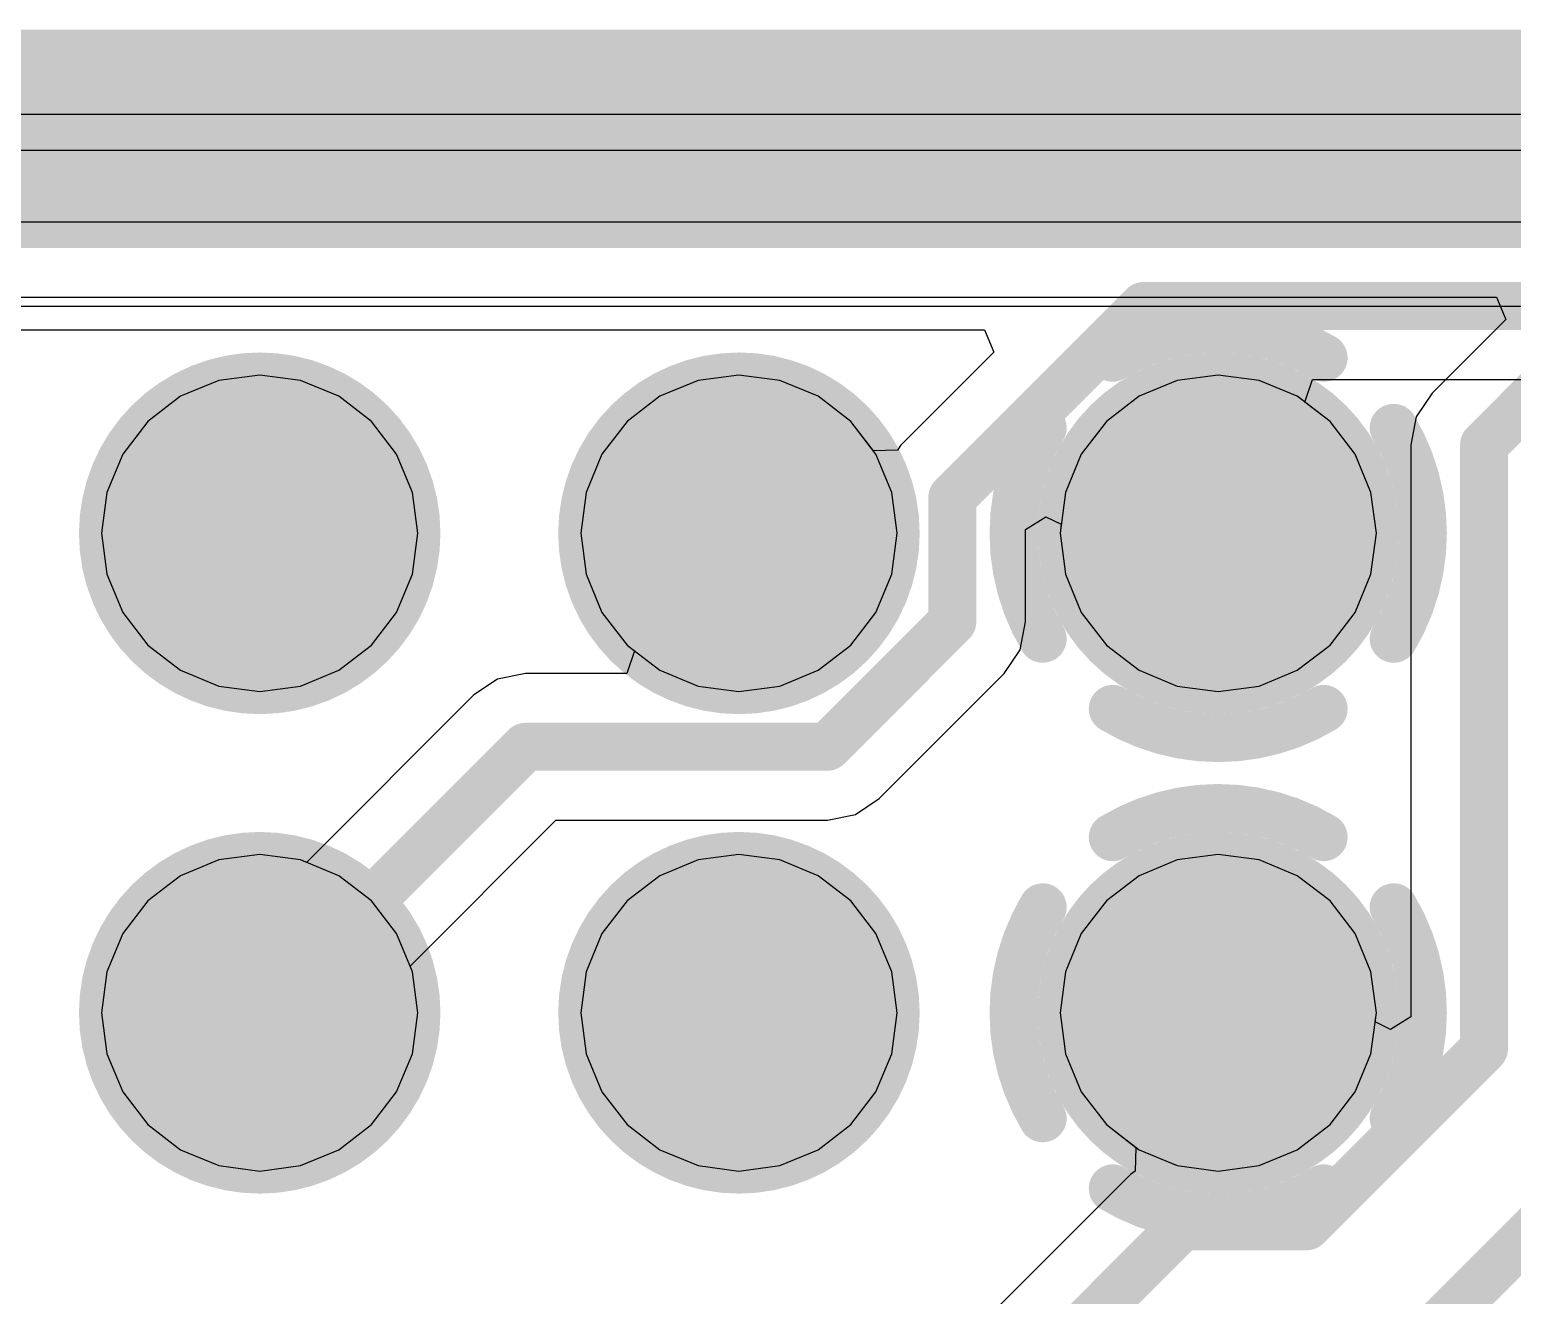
# Model space of a CAD drawing. Header units: millimetres. Extents: x 50.7 to 141.9, y 26.7 to 123.6.
# Drawn here: x 89.33 to 97.19, y 114.01 to 120.72 of the extents above; entities that cross this region are included whole.
import ezdxf

# ---------------------------------------------------------------- set-up
doc = ezdxf.new("R2010")
doc.units = ezdxf.units.MM
for name, color, linetype in [('BottomLayer', 5, 'Continuous'), ('BottomSolder', 6, 'Continuous'), ('InternalPlane1', 76, 'Continuous'), ('InternalPlane3', 216, 'Continuous'), ('MidLayer1', 16, 'Continuous'), ('MidLayer2', 76, 'Continuous'), ('MidLayer3', 90, 'Continuous'), ('MidLayer4', 156, 'Continuous'), ('MultiLayer', 9, 'Continuous'), ('TopLayer', 1, 'Continuous'), ('TopSolder', 216, 'Continuous')]:
    doc.layers.add(name, color=color, linetype=linetype)

msp = doc.modelspace()

# ---------------------------------------------------------------- linework, layer by layer
at = {"layer": 'BottomLayer'}
for p, q in [((86.995, 120.269), (108.331, 120.269)), ((115.9115, 120.0765), (65.1905, 120.0765)), ((65.3514, 119.2995), (97.1067, 119.2995)), ((97.1067, 119.2995), (97.1553, 119.1822)), ((97.1553, 119.1822), (96.7653, 118.7922)), ((90.3341, 118.8586), (90.1319, 118.7749)), ((90.551, 118.8872), (90.3341, 118.8586)), ((90.7679, 118.8586), (90.551, 118.8872)), ((90.9701, 118.7749), (90.7679, 118.8586)), ((92.8741, 118.8586), (92.6719, 118.7749)), ((93.091, 118.8872), (92.8741, 118.8586)), ((93.3079, 118.8586), (93.091, 118.8872)), ((93.5101, 118.7749), (93.3079, 118.8586)), ((95.4141, 118.8586), (95.2119, 118.7749)), ((95.631, 118.8872), (95.4141, 118.8586)), ((95.8479, 118.8586), (95.631, 118.8872)), ((96.0501, 118.7749), (95.8479, 118.8586)), ((90.1319, 118.7749), (89.9583, 118.6417)), ((91.1437, 118.6417), (90.9701, 118.7749)), ((92.6719, 118.7749), (92.4983, 118.6417)), ((93.6837, 118.6417), (93.5101, 118.7749)), ((95.2119, 118.7749), (95.0383, 118.6417)), ((96.2237, 118.6417), (96.0501, 118.7749)), ((96.7653, 118.7922), (96.6811, 118.6661)), ((96.6811, 118.6661), (96.6515, 118.5175)), ((89.9583, 118.6417), (89.8251, 118.4681)), ((91.2769, 118.4681), (91.1437, 118.6417)), ((92.4983, 118.6417), (92.3651, 118.4681)), ((93.8169, 118.4681), (93.6837, 118.6417)), ((95.0383, 118.6417), (94.9051, 118.4681)), ((96.3569, 118.4681), (96.2237, 118.6417)), ((96.6515, 118.5175), (96.6515, 115.488)), ((89.8251, 118.4681), (89.7414, 118.2659)), ((91.3606, 118.2659), (91.2769, 118.4681)), ((92.3651, 118.4681), (92.2814, 118.2659)), ((93.9006, 118.2659), (93.8169, 118.4681)), ((94.9051, 118.4681), (94.8214, 118.2659)), ((96.4406, 118.2659), (96.3569, 118.4681)), ((89.7414, 118.2659), (89.7128, 118.049)), ((91.3892, 118.049), (91.3606, 118.2659)), ((92.2814, 118.2659), (92.2528, 118.049)), ((93.9292, 118.049), (93.9006, 118.2659)), ((94.8214, 118.2659), (94.7928, 118.049)), ((96.4692, 118.049), (96.4406, 118.2659)), ((89.7128, 118.049), (89.7414, 117.8321)), ((91.3606, 117.8321), (91.3892, 118.049)), ((92.2528, 118.049), (92.2814, 117.8321)), ((93.9006, 117.8321), (93.9292, 118.049)), ((94.7928, 118.049), (94.8214, 117.8321)), ((96.4406, 117.8321), (96.4692, 118.049)), ((89.7414, 117.8321), (89.8251, 117.6299)), ((91.2769, 117.6299), (91.3606, 117.8321)), ((92.2814, 117.8321), (92.3651, 117.6299)), ((93.8169, 117.6299), (93.9006, 117.8321)), ((94.8214, 117.8321), (94.9051, 117.6299)), ((96.3569, 117.6299), (96.4406, 117.8321)), ((89.8251, 117.6299), (89.9583, 117.4563)), ((91.1437, 117.4563), (91.2769, 117.6299)), ((92.3651, 117.6299), (92.4983, 117.4563)), ((93.6837, 117.4563), (93.8169, 117.6299)), ((94.9051, 117.6299), (95.0383, 117.4563)), ((96.2237, 117.4563), (96.3569, 117.6299)), ((89.9583, 117.4563), (90.1319, 117.3231)), ((90.9701, 117.3231), (91.1437, 117.4563)), ((92.4983, 117.4563), (92.6719, 117.3231)), ((93.5101, 117.3231), (93.6837, 117.4563)), ((95.0383, 117.4563), (95.2119, 117.3231)), ((96.0501, 117.3231), (96.2237, 117.4563)), ((90.1319, 117.3231), (90.3341, 117.2394)), ((90.7679, 117.2394), (90.9701, 117.3231)), ((92.6719, 117.3231), (92.8741, 117.2394)), ((93.3079, 117.2394), (93.5101, 117.3231)), ((95.2119, 117.3231), (95.4141, 117.2394)), ((95.8479, 117.2394), (96.0501, 117.3231)), ((90.3341, 117.2394), (90.551, 117.2108)), ((90.551, 117.2108), (90.7679, 117.2394)), ((92.8741, 117.2394), (93.091, 117.2108)), ((93.091, 117.2108), (93.3079, 117.2394)), ((95.4141, 117.2394), (95.631, 117.2108)), ((95.631, 117.2108), (95.8479, 117.2394)), ((90.3341, 116.3186), (90.1319, 116.2349)), ((90.551, 116.3472), (90.3341, 116.3186)), ((90.7679, 116.3186), (90.551, 116.3472)), ((90.9701, 116.2349), (90.7679, 116.3186)), ((92.8741, 116.3186), (92.6719, 116.2349)), ((93.091, 116.3472), (92.8741, 116.3186)), ((93.3079, 116.3186), (93.091, 116.3472)), ((93.5101, 116.2349), (93.3079, 116.3186)), ((95.4141, 116.3186), (95.2119, 116.2349)), ((95.631, 116.3472), (95.4141, 116.3186)), ((95.8479, 116.3186), (95.631, 116.3472)), ((96.0501, 116.2349), (95.8479, 116.3186)), ((90.1319, 116.2349), (89.9583, 116.1017)), ((91.1437, 116.1017), (90.9701, 116.2349)), ((92.6719, 116.2349), (92.4983, 116.1017)), ((93.6837, 116.1017), (93.5101, 116.2349)), ((95.2119, 116.2349), (95.0383, 116.1017)), ((96.2237, 116.1017), (96.0501, 116.2349)), ((89.9583, 116.1017), (89.8251, 115.9281)), ((91.2769, 115.9281), (91.1437, 116.1017)), ((92.4983, 116.1017), (92.3651, 115.9281)), ((93.8169, 115.9281), (93.6837, 116.1017)), ((95.0383, 116.1017), (94.9051, 115.9281)), ((96.3569, 115.9281), (96.2237, 116.1017)), ((89.8251, 115.9281), (89.7414, 115.7259)), ((91.3606, 115.7259), (91.2769, 115.9281)), ((92.3651, 115.9281), (92.2814, 115.7259)), ((93.9006, 115.7259), (93.8169, 115.9281)), ((94.9051, 115.9281), (94.8214, 115.7259)), ((96.4406, 115.7259), (96.3569, 115.9281)), ((89.7414, 115.7259), (89.7128, 115.509)), ((91.3892, 115.509), (91.3606, 115.7259)), ((92.2814, 115.7259), (92.2528, 115.509)), ((93.9292, 115.509), (93.9006, 115.7259)), ((94.8214, 115.7259), (94.7928, 115.509)), ((96.4692, 115.509), (96.4406, 115.7259)), ((89.7128, 115.509), (89.7414, 115.2921)), ((91.3606, 115.2921), (91.3892, 115.509)), ((92.2528, 115.509), (92.2814, 115.2921)), ((93.9006, 115.2921), (93.9292, 115.509)), ((94.7928, 115.509), (94.8214, 115.2921)), ((96.4628, 115.4608), (96.4692, 115.509)), ((96.5437, 115.4209), (96.4628, 115.4608)), ((96.6515, 115.488), (96.5437, 115.4209)), ((89.7414, 115.2921), (89.8251, 115.0899)), ((91.2769, 115.0899), (91.3606, 115.2921)), ((92.2814, 115.2921), (92.3651, 115.0899)), ((93.8169, 115.0899), (93.9006, 115.2921)), ((94.8214, 115.2921), (94.9051, 115.0899)), ((89.8251, 115.0899), (89.9583, 114.9163)), ((91.1437, 114.9163), (91.2769, 115.0899)), ((92.3651, 115.0899), (92.4983, 114.9163)), ((93.6837, 114.9163), (93.8169, 115.0899)), ((94.9051, 115.0899), (95.0383, 114.9163)), ((89.9583, 114.9163), (90.1319, 114.7831)), ((90.9701, 114.7831), (91.1437, 114.9163)), ((92.4983, 114.9163), (92.6719, 114.7831)), ((93.5101, 114.7831), (93.6837, 114.9163)), ((95.0383, 114.9163), (95.1948, 114.7962)), ((90.1319, 114.7831), (90.3341, 114.6994)), ((90.7679, 114.6994), (90.9701, 114.7831)), ((92.6719, 114.7831), (92.8741, 114.6994)), ((93.3079, 114.6994), (93.5101, 114.7831)), ((95.1948, 114.7962), (95.1907, 114.6693)), ((90.3341, 114.6994), (90.551, 114.6708)), ((90.551, 114.6708), (90.7679, 114.6994)), ((92.8741, 114.6994), (93.091, 114.6708)), ((93.091, 114.6708), (93.3079, 114.6994)), ((95.1658, 114.6527), (93.9473, 113.4342)), ((95.1907, 114.6693), (95.1658, 114.6527))]:
    msp.add_line(p, q, dxfattribs=at)
at = {"layer": 'BottomLayer', "const_width": 0.254}
for points in [[(65.1905, 119.688), (115.9115, 119.688)], [(97.04, 118.5175), (97.7025, 119.18)], [(97.04, 115.3185), (97.04, 118.5175)], [(96.0995, 114.378), (97.04, 115.3185)], [(96.762, 113.822), (98.171, 115.231)], [(94.222, 113.1595), (95.4405, 114.378)], [(95.4405, 114.378), (96.0995, 114.378)]]:
    msp.add_lwpolyline(points, dxfattribs=at)
at = {"layer": 'BottomLayer'}
for points, const_width in [([(90.2625, 118.049, 1), (90.8395, 118.049, 1)], 0.577), ([(92.8025, 118.049, 1), (93.3795, 118.049, 1)], 0.577), ([(95.3425, 118.049, 1), (95.9195, 118.049, 1)], 0.577), ([(96.9765, 118.5175, 1), (97.1035, 118.5175, 1)], 0.127), ([(96.9765, 118.5175, 1), (97.1035, 118.5175, 1)], 0.127), ([(90.2625, 115.509, 1), (90.8395, 115.509, 1)], 0.577), ([(92.8025, 115.509, 1), (93.3795, 115.509, 1)], 0.577), ([(95.3425, 115.509, 1), (95.9195, 115.509, 1)], 0.577), ([(96.9765, 115.3185, 1), (97.1035, 115.3185, 1)], 0.127), ([(96.9765, 115.3185, 1), (97.1035, 115.3185, 1)], 0.127), ([(95.377, 114.378, 1), (95.504, 114.378, 1)], 0.127), ([(95.377, 114.378, 1), (95.504, 114.378, 1)], 0.127), ([(96.036, 114.378, 1), (96.163, 114.378, 1)], 0.127), ([(96.036, 114.378, 1), (96.163, 114.378, 1)], 0.127)]:
    msp.add_lwpolyline(points, format="xyb", close=True, dxfattribs=dict(at, const_width=const_width))
at = {"layer": 'BottomSolder', "const_width": 0.6786}
for points in [[(90.2117, 118.049, 1), (90.8903, 118.049, 1)], [(92.7517, 118.049, 1), (93.4303, 118.049, 1)], [(95.2917, 118.049, 1), (95.9703, 118.049, 1)], [(90.2117, 115.509, 1), (90.8903, 115.509, 1)], [(92.7517, 115.509, 1), (93.4303, 115.509, 1)], [(95.2917, 115.509, 1), (95.9703, 115.509, 1)]]:
    msp.add_lwpolyline(points, format="xyb", close=True, dxfattribs=at)
at = {"layer": 'InternalPlane1'}
msp.add_line((88.451, 119.6985), (106.371, 119.6985), dxfattribs=at)
at = {"layer": 'InternalPlane1', "const_width": 1.016}
msp.add_lwpolyline([(88.451, 120.209), (106.371, 120.209)], dxfattribs=at)
at = {"layer": 'InternalPlane1', "const_width": 0.958}
for points in [[(90.072, 118.049, 1), (91.03, 118.049, 1)], [(92.612, 118.049, 1), (93.57, 118.049, 1)], [(95.152, 118.049, 1), (96.11, 118.049, 1)], [(90.072, 115.509, 1), (91.03, 115.509, 1)], [(92.612, 115.509, 1), (93.57, 115.509, 1)], [(95.152, 115.509, 1), (96.11, 115.509, 1)]]:
    msp.add_lwpolyline(points, format="xyb", close=True, dxfattribs=at)
at = {"layer": 'InternalPlane3'}
msp.add_line((88.451, 119.6985), (106.371, 119.6985), dxfattribs=at)
at = {"layer": 'InternalPlane3', "const_width": 1.016}
msp.add_lwpolyline([(88.451, 120.209), (106.371, 120.209)], dxfattribs=at)
at = {"layer": 'InternalPlane3', "const_width": 0.254}
for points in [[(95.0722, 118.979, -0.277325), (96.1898, 118.979)], [(94.701, 117.4902, -0.277325), (94.701, 118.6078)], [(96.561, 118.6078, -0.277325), (96.561, 117.4902)], [(96.1898, 117.119, -0.277325), (95.0722, 117.119)], [(95.0722, 116.439, -0.277325), (96.1898, 116.439)], [(94.701, 114.9502, -0.277325), (94.701, 116.0678)], [(96.561, 116.0678, -0.277325), (96.561, 114.9502)], [(96.1898, 114.579, -0.277325), (95.0722, 114.579)]]:
    msp.add_lwpolyline(points, format="xyb", dxfattribs=at)
at = {"layer": 'InternalPlane3'}
for points, const_width in [([(95.0087, 118.979, 1), (95.1357, 118.979, 1)], 0.127), ([(96.1263, 118.979, 1), (96.2533, 118.979, 1)], 0.127), ([(90.072, 118.049, 1), (91.03, 118.049, 1)], 0.958), ([(92.612, 118.049, 1), (93.57, 118.049, 1)], 0.958), ([(94.6375, 118.6078, 1), (94.7645, 118.6078, 1)], 0.127), ([(96.4975, 118.6078, 1), (96.6245, 118.6078, 1)], 0.127), ([(94.6375, 117.4902, 1), (94.7645, 117.4902, 1)], 0.127), ([(96.4975, 117.4902, 1), (96.6245, 117.4902, 1)], 0.127), ([(95.0087, 117.119, 1), (95.1357, 117.119, 1)], 0.127), ([(96.1263, 117.119, 1), (96.2533, 117.119, 1)], 0.127), ([(95.0087, 116.439, 1), (95.1357, 116.439, 1)], 0.127), ([(96.1263, 116.439, 1), (96.2533, 116.439, 1)], 0.127), ([(90.072, 115.509, 1), (91.03, 115.509, 1)], 0.958), ([(92.612, 115.509, 1), (93.57, 115.509, 1)], 0.958), ([(94.6375, 116.0678, 1), (94.7645, 116.0678, 1)], 0.127), ([(96.4975, 116.0678, 1), (96.6245, 116.0678, 1)], 0.127), ([(94.6375, 114.9502, 1), (94.7645, 114.9502, 1)], 0.127), ([(96.4975, 114.9502, 1), (96.6245, 114.9502, 1)], 0.127), ([(95.0087, 114.579, 1), (95.1357, 114.579, 1)], 0.127), ([(96.1263, 114.579, 1), (96.2533, 114.579, 1)], 0.127)]:
    msp.add_lwpolyline(points, format="xyb", close=True, dxfattribs=dict(at, const_width=const_width))
at = {"layer": 'MidLayer1', "const_width": 0.577}
for points in [[(90.2625, 118.049, 1), (90.8395, 118.049, 1)], [(92.8025, 118.049, 1), (93.3795, 118.049, 1)], [(95.3425, 118.049, 1), (95.9195, 118.049, 1)], [(90.2625, 115.509, 1), (90.8395, 115.509, 1)], [(92.8025, 115.509, 1), (93.3795, 115.509, 1)], [(95.3425, 115.509, 1), (95.9195, 115.509, 1)]]:
    msp.add_lwpolyline(points, format="xyb", close=True, dxfattribs=at)
at = {"layer": 'MidLayer2', "const_width": 0.577}
for points in [[(90.2625, 118.049, 1), (90.8395, 118.049, 1)], [(92.8025, 118.049, 1), (93.3795, 118.049, 1)], [(95.3425, 118.049, 1), (95.9195, 118.049, 1)], [(90.2625, 115.509, 1), (90.8395, 115.509, 1)], [(92.8025, 115.509, 1), (93.3795, 115.509, 1)], [(95.3425, 115.509, 1), (95.9195, 115.509, 1)]]:
    msp.add_lwpolyline(points, format="xyb", close=True, dxfattribs=at)
at = {"layer": 'MidLayer3'}
for p, q in [((87.376, 119.253), (107.823, 119.253)), ((90.3341, 118.8586), (90.1319, 118.7749)), ((90.551, 118.8872), (90.3341, 118.8586)), ((90.7679, 118.8586), (90.551, 118.8872)), ((90.9701, 118.7749), (90.7679, 118.8586)), ((92.8741, 118.8586), (92.6719, 118.7749)), ((93.091, 118.8872), (92.8741, 118.8586)), ((93.3079, 118.8586), (93.091, 118.8872)), ((93.5101, 118.7749), (93.3079, 118.8586)), ((95.4141, 118.8586), (95.2119, 118.7749)), ((95.631, 118.8872), (95.4141, 118.8586)), ((95.8479, 118.8586), (95.631, 118.8872)), ((96.0501, 118.7749), (95.8479, 118.8586)), ((90.1319, 118.7749), (89.9583, 118.6417)), ((91.1437, 118.6417), (90.9701, 118.7749)), ((92.6719, 118.7749), (92.4983, 118.6417)), ((93.6837, 118.6417), (93.5101, 118.7749)), ((95.2119, 118.7749), (95.0383, 118.6417)), ((96.2237, 118.6417), (96.0501, 118.7749)), ((89.9583, 118.6417), (89.8251, 118.4681)), ((91.2769, 118.4681), (91.1437, 118.6417)), ((92.4983, 118.6417), (92.3651, 118.4681)), ((93.8169, 118.4681), (93.6837, 118.6417)), ((95.0383, 118.6417), (94.9051, 118.4681)), ((96.3569, 118.4681), (96.2237, 118.6417)), ((89.8251, 118.4681), (89.7414, 118.2659)), ((91.3606, 118.2659), (91.2769, 118.4681)), ((92.3651, 118.4681), (92.2814, 118.2659)), ((93.9006, 118.2659), (93.8169, 118.4681)), ((94.9051, 118.4681), (94.8214, 118.2659)), ((96.4406, 118.2659), (96.3569, 118.4681)), ((89.7414, 118.2659), (89.7128, 118.049)), ((91.3892, 118.049), (91.3606, 118.2659)), ((92.2814, 118.2659), (92.2528, 118.049)), ((93.9292, 118.049), (93.9006, 118.2659)), ((94.8214, 118.2659), (94.7928, 118.049)), ((96.4692, 118.049), (96.4406, 118.2659)), ((89.7128, 118.049), (89.7414, 117.8321)), ((91.3606, 117.8321), (91.3892, 118.049)), ((92.2528, 118.049), (92.2814, 117.8321)), ((93.9006, 117.8321), (93.9292, 118.049)), ((94.7928, 118.049), (94.8214, 117.8321)), ((96.4406, 117.8321), (96.4692, 118.049)), ((89.7414, 117.8321), (89.8251, 117.6299)), ((91.2769, 117.6299), (91.3606, 117.8321)), ((92.2814, 117.8321), (92.3651, 117.6299)), ((93.8169, 117.6299), (93.9006, 117.8321)), ((94.8214, 117.8321), (94.9051, 117.6299)), ((96.3569, 117.6299), (96.4406, 117.8321)), ((89.8251, 117.6299), (89.9583, 117.4563)), ((91.1437, 117.4563), (91.2769, 117.6299)), ((92.3651, 117.6299), (92.4983, 117.4563)), ((93.6837, 117.4563), (93.8169, 117.6299)), ((94.9051, 117.6299), (95.0383, 117.4563)), ((96.2237, 117.4563), (96.3569, 117.6299)), ((89.9583, 117.4563), (90.1319, 117.3231)), ((90.9701, 117.3231), (91.1437, 117.4563)), ((92.4983, 117.4563), (92.6719, 117.3231)), ((93.5101, 117.3231), (93.6837, 117.4563)), ((95.0383, 117.4563), (95.2119, 117.3231)), ((96.0501, 117.3231), (96.2237, 117.4563)), ((90.1319, 117.3231), (90.3341, 117.2394)), ((90.7679, 117.2394), (90.9701, 117.3231)), ((92.6719, 117.3231), (92.8741, 117.2394)), ((93.3079, 117.2394), (93.5101, 117.3231)), ((95.2119, 117.3231), (95.4141, 117.2394)), ((95.8479, 117.2394), (96.0501, 117.3231)), ((90.3341, 117.2394), (90.551, 117.2108)), ((90.551, 117.2108), (90.7679, 117.2394)), ((92.8741, 117.2394), (93.091, 117.2108)), ((93.091, 117.2108), (93.3079, 117.2394)), ((95.4141, 117.2394), (95.631, 117.2108)), ((95.631, 117.2108), (95.8479, 117.2394)), ((90.3341, 116.3186), (90.1319, 116.2349)), ((90.551, 116.3472), (90.3341, 116.3186)), ((90.7679, 116.3186), (90.551, 116.3472)), ((90.9701, 116.2349), (90.7679, 116.3186)), ((92.8741, 116.3186), (92.6719, 116.2349)), ((93.091, 116.3472), (92.8741, 116.3186)), ((93.3079, 116.3186), (93.091, 116.3472)), ((93.5101, 116.2349), (93.3079, 116.3186)), ((95.4141, 116.3186), (95.2119, 116.2349)), ((95.631, 116.3472), (95.4141, 116.3186)), ((95.8479, 116.3186), (95.631, 116.3472)), ((96.0501, 116.2349), (95.8479, 116.3186)), ((90.1319, 116.2349), (89.9583, 116.1017)), ((91.1437, 116.1017), (90.9701, 116.2349)), ((92.6719, 116.2349), (92.4983, 116.1017)), ((93.6837, 116.1017), (93.5101, 116.2349)), ((95.2119, 116.2349), (95.0383, 116.1017)), ((96.2237, 116.1017), (96.0501, 116.2349)), ((89.9583, 116.1017), (89.8251, 115.9281)), ((91.2769, 115.9281), (91.1437, 116.1017)), ((92.4983, 116.1017), (92.3651, 115.9281)), ((93.8169, 115.9281), (93.6837, 116.1017)), ((95.0383, 116.1017), (94.9051, 115.9281)), ((96.3569, 115.9281), (96.2237, 116.1017)), ((89.8251, 115.9281), (89.7414, 115.7259)), ((91.3606, 115.7259), (91.2769, 115.9281)), ((92.3651, 115.9281), (92.2814, 115.7259)), ((93.9006, 115.7259), (93.8169, 115.9281)), ((94.9051, 115.9281), (94.8214, 115.7259)), ((96.4406, 115.7259), (96.3569, 115.9281)), ((89.7414, 115.7259), (89.7128, 115.509)), ((91.3892, 115.509), (91.3606, 115.7259)), ((92.2814, 115.7259), (92.2528, 115.509)), ((93.9292, 115.509), (93.9006, 115.7259)), ((94.8214, 115.7259), (94.7928, 115.509)), ((96.4692, 115.509), (96.4406, 115.7259)), ((89.7128, 115.509), (89.7414, 115.2921)), ((91.3606, 115.2921), (91.3892, 115.509)), ((92.2528, 115.509), (92.2814, 115.2921)), ((93.9006, 115.2921), (93.9292, 115.509)), ((94.7928, 115.509), (94.8214, 115.2921)), ((96.4406, 115.2921), (96.4692, 115.509)), ((89.7414, 115.2921), (89.8251, 115.0899)), ((91.2769, 115.0899), (91.3606, 115.2921)), ((92.2814, 115.2921), (92.3651, 115.0899)), ((93.8169, 115.0899), (93.9006, 115.2921)), ((94.8214, 115.2921), (94.9051, 115.0899)), ((96.3569, 115.0899), (96.4406, 115.2921)), ((89.8251, 115.0899), (89.9583, 114.9163)), ((91.1437, 114.9163), (91.2769, 115.0899)), ((92.3651, 115.0899), (92.4983, 114.9163)), ((93.6837, 114.9163), (93.8169, 115.0899)), ((94.9051, 115.0899), (95.0383, 114.9163)), ((96.2237, 114.9163), (96.3569, 115.0899)), ((89.9583, 114.9163), (90.1319, 114.7831)), ((90.9701, 114.7831), (91.1437, 114.9163)), ((92.4983, 114.9163), (92.6719, 114.7831)), ((93.5101, 114.7831), (93.6837, 114.9163)), ((95.0383, 114.9163), (95.2119, 114.7831)), ((96.0501, 114.7831), (96.2237, 114.9163)), ((90.1319, 114.7831), (90.3341, 114.6994)), ((90.7679, 114.6994), (90.9701, 114.7831)), ((92.6719, 114.7831), (92.8741, 114.6994)), ((93.3079, 114.6994), (93.5101, 114.7831)), ((95.2119, 114.7831), (95.4141, 114.6994)), ((95.8479, 114.6994), (96.0501, 114.7831)), ((90.3341, 114.6994), (90.551, 114.6708)), ((90.551, 114.6708), (90.7679, 114.6994)), ((92.8741, 114.6994), (93.091, 114.6708)), ((93.091, 114.6708), (93.3079, 114.6994)), ((95.4141, 114.6994), (95.631, 114.6708)), ((95.631, 114.6708), (95.8479, 114.6994))]:
    msp.add_line(p, q, dxfattribs=at)
at = {"layer": 'MidLayer3', "const_width": 0.577}
for points in [[(90.2625, 118.049, 1), (90.8395, 118.049, 1)], [(92.8025, 118.049, 1), (93.3795, 118.049, 1)], [(95.3425, 118.049, 1), (95.9195, 118.049, 1)], [(90.2625, 115.509, 1), (90.8395, 115.509, 1)], [(92.8025, 115.509, 1), (93.3795, 115.509, 1)], [(95.3425, 115.509, 1), (95.9195, 115.509, 1)]]:
    msp.add_lwpolyline(points, format="xyb", close=True, dxfattribs=at)
at = {"layer": 'MidLayer4'}
for p, q in [((86.741, 119.253), (107.823, 119.253)), ((90.3341, 118.8586), (90.1319, 118.7749)), ((90.551, 118.8872), (90.3341, 118.8586)), ((90.7679, 118.8586), (90.551, 118.8872)), ((90.9701, 118.7749), (90.7679, 118.8586)), ((92.8741, 118.8586), (92.6719, 118.7749)), ((93.091, 118.8872), (92.8741, 118.8586)), ((93.3079, 118.8586), (93.091, 118.8872)), ((93.5101, 118.7749), (93.3079, 118.8586)), ((95.4141, 118.8586), (95.2119, 118.7749)), ((95.631, 118.8872), (95.4141, 118.8586)), ((95.8479, 118.8586), (95.631, 118.8872)), ((96.0501, 118.7749), (95.8479, 118.8586)), ((90.1319, 118.7749), (89.9583, 118.6417)), ((91.1437, 118.6417), (90.9701, 118.7749)), ((92.6719, 118.7749), (92.4983, 118.6417)), ((93.6837, 118.6417), (93.5101, 118.7749)), ((95.2119, 118.7749), (95.0383, 118.6417)), ((96.2237, 118.6417), (96.0501, 118.7749)), ((89.9583, 118.6417), (89.8251, 118.4681)), ((91.2769, 118.4681), (91.1437, 118.6417)), ((92.4983, 118.6417), (92.3651, 118.4681)), ((93.8169, 118.4681), (93.6837, 118.6417)), ((95.0383, 118.6417), (94.9051, 118.4681)), ((96.3569, 118.4681), (96.2237, 118.6417)), ((89.8251, 118.4681), (89.7414, 118.2659)), ((91.3606, 118.2659), (91.2769, 118.4681)), ((92.3651, 118.4681), (92.2814, 118.2659)), ((93.9006, 118.2659), (93.8169, 118.4681)), ((94.9051, 118.4681), (94.8214, 118.2659)), ((96.4406, 118.2659), (96.3569, 118.4681)), ((89.7414, 118.2659), (89.7128, 118.049)), ((91.3892, 118.049), (91.3606, 118.2659)), ((92.2814, 118.2659), (92.2528, 118.049)), ((93.9292, 118.049), (93.9006, 118.2659)), ((94.8214, 118.2659), (94.7928, 118.049)), ((96.4692, 118.049), (96.4406, 118.2659)), ((89.7128, 118.049), (89.7414, 117.8321)), ((91.3606, 117.8321), (91.3892, 118.049)), ((92.2528, 118.049), (92.2814, 117.8321)), ((93.9006, 117.8321), (93.9292, 118.049)), ((94.7928, 118.049), (94.8214, 117.8321)), ((96.4406, 117.8321), (96.4692, 118.049)), ((89.7414, 117.8321), (89.8251, 117.6299)), ((91.2769, 117.6299), (91.3606, 117.8321)), ((92.2814, 117.8321), (92.3651, 117.6299)), ((93.8169, 117.6299), (93.9006, 117.8321)), ((94.8214, 117.8321), (94.9051, 117.6299)), ((96.3569, 117.6299), (96.4406, 117.8321)), ((89.8251, 117.6299), (89.9583, 117.4563)), ((91.1437, 117.4563), (91.2769, 117.6299)), ((92.3651, 117.6299), (92.4983, 117.4563)), ((93.6837, 117.4563), (93.8169, 117.6299)), ((94.9051, 117.6299), (95.0383, 117.4563)), ((96.2237, 117.4563), (96.3569, 117.6299)), ((89.9583, 117.4563), (90.1319, 117.3231)), ((90.9701, 117.3231), (91.1437, 117.4563)), ((92.4983, 117.4563), (92.6719, 117.3231)), ((93.5101, 117.3231), (93.6837, 117.4563)), ((95.0383, 117.4563), (95.2119, 117.3231)), ((96.0501, 117.3231), (96.2237, 117.4563)), ((90.1319, 117.3231), (90.3341, 117.2394)), ((90.7679, 117.2394), (90.9701, 117.3231)), ((92.6719, 117.3231), (92.8741, 117.2394)), ((93.3079, 117.2394), (93.5101, 117.3231)), ((95.2119, 117.3231), (95.4141, 117.2394)), ((95.8479, 117.2394), (96.0501, 117.3231)), ((90.3341, 117.2394), (90.551, 117.2108)), ((90.551, 117.2108), (90.7679, 117.2394)), ((92.8741, 117.2394), (93.091, 117.2108)), ((93.091, 117.2108), (93.3079, 117.2394)), ((95.4141, 117.2394), (95.631, 117.2108)), ((95.631, 117.2108), (95.8479, 117.2394)), ((90.3341, 116.3186), (90.1319, 116.2349)), ((90.551, 116.3472), (90.3341, 116.3186)), ((90.7679, 116.3186), (90.551, 116.3472)), ((90.9701, 116.2349), (90.7679, 116.3186)), ((92.8741, 116.3186), (92.6719, 116.2349)), ((93.091, 116.3472), (92.8741, 116.3186)), ((93.3079, 116.3186), (93.091, 116.3472)), ((93.5101, 116.2349), (93.3079, 116.3186)), ((95.4141, 116.3186), (95.2119, 116.2349)), ((95.631, 116.3472), (95.4141, 116.3186)), ((95.8479, 116.3186), (95.631, 116.3472)), ((96.0501, 116.2349), (95.8479, 116.3186)), ((90.1319, 116.2349), (89.9583, 116.1017)), ((91.1437, 116.1017), (90.9701, 116.2349)), ((92.6719, 116.2349), (92.4983, 116.1017)), ((93.6837, 116.1017), (93.5101, 116.2349)), ((95.2119, 116.2349), (95.0383, 116.1017)), ((96.2237, 116.1017), (96.0501, 116.2349)), ((89.9583, 116.1017), (89.8251, 115.9281)), ((91.2769, 115.9281), (91.1437, 116.1017)), ((92.4983, 116.1017), (92.3651, 115.9281)), ((93.8169, 115.9281), (93.6837, 116.1017)), ((95.0383, 116.1017), (94.9051, 115.9281)), ((96.3569, 115.9281), (96.2237, 116.1017)), ((89.8251, 115.9281), (89.7414, 115.7259)), ((91.3606, 115.7259), (91.2769, 115.9281)), ((92.3651, 115.9281), (92.2814, 115.7259)), ((93.9006, 115.7259), (93.8169, 115.9281)), ((94.9051, 115.9281), (94.8214, 115.7259)), ((96.4406, 115.7259), (96.3569, 115.9281)), ((89.7414, 115.7259), (89.7128, 115.509)), ((91.3892, 115.509), (91.3606, 115.7259)), ((92.2814, 115.7259), (92.2528, 115.509)), ((93.9292, 115.509), (93.9006, 115.7259)), ((94.8214, 115.7259), (94.7928, 115.509)), ((96.4692, 115.509), (96.4406, 115.7259)), ((89.7128, 115.509), (89.7414, 115.2921)), ((91.3606, 115.2921), (91.3892, 115.509)), ((92.2528, 115.509), (92.2814, 115.2921)), ((93.9006, 115.2921), (93.9292, 115.509)), ((94.7928, 115.509), (94.8214, 115.2921)), ((96.4406, 115.2921), (96.4692, 115.509)), ((89.7414, 115.2921), (89.8251, 115.0899)), ((91.2769, 115.0899), (91.3606, 115.2921)), ((92.2814, 115.2921), (92.3651, 115.0899)), ((93.8169, 115.0899), (93.9006, 115.2921)), ((94.8214, 115.2921), (94.9051, 115.0899)), ((96.3569, 115.0899), (96.4406, 115.2921)), ((89.8251, 115.0899), (89.9583, 114.9163)), ((91.1437, 114.9163), (91.2769, 115.0899)), ((92.3651, 115.0899), (92.4983, 114.9163)), ((93.6837, 114.9163), (93.8169, 115.0899)), ((94.9051, 115.0899), (95.0383, 114.9163)), ((96.2237, 114.9163), (96.3569, 115.0899)), ((89.9583, 114.9163), (90.1319, 114.7831)), ((90.9701, 114.7831), (91.1437, 114.9163)), ((92.4983, 114.9163), (92.6719, 114.7831)), ((93.5101, 114.7831), (93.6837, 114.9163)), ((95.0383, 114.9163), (95.2119, 114.7831)), ((96.0501, 114.7831), (96.2237, 114.9163)), ((90.1319, 114.7831), (90.3341, 114.6994)), ((90.7679, 114.6994), (90.9701, 114.7831)), ((92.6719, 114.7831), (92.8741, 114.6994)), ((93.3079, 114.6994), (93.5101, 114.7831)), ((95.2119, 114.7831), (95.4141, 114.6994)), ((95.8479, 114.6994), (96.0501, 114.7831)), ((90.3341, 114.6994), (90.551, 114.6708)), ((90.551, 114.6708), (90.7679, 114.6994)), ((92.8741, 114.6994), (93.091, 114.6708)), ((93.091, 114.6708), (93.3079, 114.6994)), ((95.4141, 114.6994), (95.631, 114.6708)), ((95.631, 114.6708), (95.8479, 114.6994))]:
    msp.add_line(p, q, dxfattribs=at)
at = {"layer": 'MidLayer4', "const_width": 0.577}
for points in [[(90.2625, 118.049, 1), (90.8395, 118.049, 1)], [(92.8025, 118.049, 1), (93.3795, 118.049, 1)], [(95.3425, 118.049, 1), (95.9195, 118.049, 1)], [(90.2625, 115.509, 1), (90.8395, 115.509, 1)], [(92.8025, 115.509, 1), (93.3795, 115.509, 1)], [(95.3425, 115.509, 1), (95.9195, 115.509, 1)]]:
    msp.add_lwpolyline(points, format="xyb", close=True, dxfattribs=at)
at = {"layer": 'MultiLayer', "const_width": 0.577}
for points in [[(90.2625, 118.049, 1), (90.8395, 118.049, 1)], [(92.8025, 118.049, 1), (93.3795, 118.049, 1)], [(95.3425, 118.049, 1), (95.9195, 118.049, 1)], [(90.2625, 115.509, 1), (90.8395, 115.509, 1)], [(92.8025, 115.509, 1), (93.3795, 115.509, 1)], [(95.3425, 115.509, 1), (95.9195, 115.509, 1)]]:
    msp.add_lwpolyline(points, format="xyb", close=True, dxfattribs=at)
at = {"layer": 'TopLayer'}
for p, q in [((87.249, 119.126), (94.3932, 119.126)), ((94.3932, 119.126), (94.4418, 119.0087)), ((94.4418, 119.0087), (93.9473, 118.5142)), ((90.3341, 118.8586), (90.1319, 118.7749)), ((90.551, 118.8872), (90.3341, 118.8586)), ((90.7679, 118.8586), (90.551, 118.8872)), ((90.9701, 118.7749), (90.7679, 118.8586)), ((92.8741, 118.8586), (92.6719, 118.7749)), ((93.091, 118.8872), (92.8741, 118.8586)), ((93.3079, 118.8586), (93.091, 118.8872)), ((93.5101, 118.7749), (93.3079, 118.8586)), ((96.09, 118.7443), (96.1308, 118.8645)), ((96.1308, 118.8645), (97.6712, 118.8645)), ((90.1319, 118.7749), (89.9583, 118.6417)), ((91.1437, 118.6417), (90.9701, 118.7749)), ((92.6719, 118.7749), (92.4983, 118.6417)), ((93.6837, 118.6417), (93.5101, 118.7749)), ((96.2237, 118.6417), (96.09, 118.7443)), ((89.9583, 118.6417), (89.8251, 118.4681)), ((91.2769, 118.4681), (91.1437, 118.6417)), ((92.4983, 118.6417), (92.3651, 118.4681)), ((93.8038, 118.4852), (93.6837, 118.6417)), ((96.3569, 118.4681), (96.2237, 118.6417)), ((93.9473, 118.5142), (93.9307, 118.4893)), ((89.8251, 118.4681), (89.7414, 118.2659)), ((91.3606, 118.2659), (91.2769, 118.4681)), ((92.3651, 118.4681), (92.2814, 118.2659)), ((93.9307, 118.4893), (93.8038, 118.4852)), ((96.4406, 118.2659), (96.3569, 118.4681)), ((89.7414, 118.2659), (89.7128, 118.049)), ((91.3892, 118.049), (91.3606, 118.2659)), ((92.2814, 118.2659), (92.2528, 118.049)), ((96.4692, 118.049), (96.4406, 118.2659)), ((94.6105, 118.07), (94.7183, 118.1371)), ((94.7183, 118.1371), (94.7992, 118.0972)), ((89.7128, 118.049), (89.7414, 117.8321)), ((91.3606, 117.8321), (91.3892, 118.049)), ((92.2528, 118.049), (92.2814, 117.8321)), ((94.6105, 117.5805), (94.6105, 118.07)), ((94.7992, 118.0972), (94.7928, 118.049)), ((94.7928, 118.049), (94.8214, 117.8321)), ((96.4406, 117.8321), (96.4692, 118.049)), ((89.7414, 117.8321), (89.8251, 117.6299)), ((91.2769, 117.6299), (91.3606, 117.8321)), ((92.2814, 117.8321), (92.3651, 117.6299)), ((94.8214, 117.8321), (94.9051, 117.6299)), ((96.3569, 117.6299), (96.4406, 117.8321)), ((89.8251, 117.6299), (89.9583, 117.4563)), ((91.1437, 117.4563), (91.2769, 117.6299)), ((92.3651, 117.6299), (92.4983, 117.4563)), ((94.5809, 117.4319), (94.6105, 117.5805)), ((94.9051, 117.6299), (95.0383, 117.4563)), ((96.2237, 117.4563), (96.3569, 117.6299)), ((89.9583, 117.4563), (90.1319, 117.3231)), ((90.9701, 117.3231), (91.1437, 117.4563)), ((92.5369, 117.4267), (92.4961, 117.3065)), ((92.4983, 117.4563), (92.5369, 117.4267)), ((94.4967, 117.3058), (94.5809, 117.4319)), ((95.0383, 117.4563), (95.2119, 117.3231)), ((96.0501, 117.3231), (96.2237, 117.4563)), ((90.1319, 117.3231), (90.3341, 117.2394)), ((90.7679, 117.2394), (90.9701, 117.3231)), ((95.2119, 117.3231), (95.4141, 117.2394)), ((95.8479, 117.2394), (96.0501, 117.3231)), ((91.8113, 117.2769), (91.6853, 117.1927)), ((91.96, 117.3065), (91.8113, 117.2769)), ((92.4961, 117.3065), (91.96, 117.3065)), ((93.8342, 116.6433), (94.4967, 117.3058)), ((90.3341, 117.2394), (90.551, 117.2108)), ((90.551, 117.2108), (90.7679, 117.2394)), ((91.6853, 117.1927), (90.7985, 116.3059)), ((95.4141, 117.2394), (95.631, 117.2108)), ((95.631, 117.2108), (95.8479, 117.2394)), ((93.7081, 116.5591), (93.8342, 116.6433)), ((93.5595, 116.5295), (93.7081, 116.5591)), ((91.3479, 115.7566), (92.1209, 116.5295)), ((92.1209, 116.5295), (93.5595, 116.5295)), ((90.3341, 116.3186), (90.1319, 116.2349)), ((90.551, 116.3472), (90.3341, 116.3186)), ((90.7679, 116.3186), (90.551, 116.3472)), ((90.7985, 116.3059), (90.7679, 116.3186)), ((92.8741, 116.3186), (92.6719, 116.2349)), ((93.091, 116.3472), (92.8741, 116.3186)), ((93.3079, 116.3186), (93.091, 116.3472)), ((93.5101, 116.2349), (93.3079, 116.3186)), ((95.4141, 116.3186), (95.2119, 116.2349)), ((95.631, 116.3472), (95.4141, 116.3186)), ((95.8479, 116.3186), (95.631, 116.3472)), ((96.0501, 116.2349), (95.8479, 116.3186)), ((90.1319, 116.2349), (89.9583, 116.1017)), ((92.6719, 116.2349), (92.4983, 116.1017)), ((93.6837, 116.1017), (93.5101, 116.2349)), ((95.2119, 116.2349), (95.0383, 116.1017)), ((96.2237, 116.1017), (96.0501, 116.2349)), ((89.9583, 116.1017), (89.8251, 115.9281)), ((92.4983, 116.1017), (92.3651, 115.9281)), ((93.8169, 115.9281), (93.6837, 116.1017)), ((95.0383, 116.1017), (94.9051, 115.9281)), ((96.3569, 115.9281), (96.2237, 116.1017)), ((89.8251, 115.9281), (89.7414, 115.7259)), ((92.3651, 115.9281), (92.2814, 115.7259)), ((93.9006, 115.7259), (93.8169, 115.9281)), ((94.9051, 115.9281), (94.8214, 115.7259)), ((96.4406, 115.7259), (96.3569, 115.9281)), ((91.3606, 115.7259), (91.3479, 115.7566)), ((89.7414, 115.7259), (89.7128, 115.509)), ((91.3892, 115.509), (91.3606, 115.7259)), ((92.2814, 115.7259), (92.2528, 115.509)), ((93.9292, 115.509), (93.9006, 115.7259)), ((94.8214, 115.7259), (94.7928, 115.509)), ((96.4692, 115.509), (96.4406, 115.7259)), ((89.7128, 115.509), (89.7414, 115.2921)), ((91.3606, 115.2921), (91.3892, 115.509)), ((92.2528, 115.509), (92.2814, 115.2921)), ((93.9006, 115.2921), (93.9292, 115.509)), ((94.7928, 115.509), (94.8214, 115.2921)), ((96.4406, 115.2921), (96.4692, 115.509)), ((89.7414, 115.2921), (89.8251, 115.0899)), ((91.2769, 115.0899), (91.3606, 115.2921)), ((92.2814, 115.2921), (92.3651, 115.0899)), ((93.8169, 115.0899), (93.9006, 115.2921)), ((94.8214, 115.2921), (94.9051, 115.0899)), ((96.3569, 115.0899), (96.4406, 115.2921)), ((89.8251, 115.0899), (89.9583, 114.9163)), ((91.1437, 114.9163), (91.2769, 115.0899)), ((92.3651, 115.0899), (92.4983, 114.9163)), ((93.6837, 114.9163), (93.8169, 115.0899)), ((94.9051, 115.0899), (95.0383, 114.9163)), ((96.2237, 114.9163), (96.3569, 115.0899)), ((89.9583, 114.9163), (90.1319, 114.7831)), ((90.9701, 114.7831), (91.1437, 114.9163)), ((92.4983, 114.9163), (92.6719, 114.7831)), ((93.5101, 114.7831), (93.6837, 114.9163)), ((95.0383, 114.9163), (95.2119, 114.7831)), ((96.0501, 114.7831), (96.2237, 114.9163)), ((90.1319, 114.7831), (90.3341, 114.6994)), ((90.7679, 114.6994), (90.9701, 114.7831)), ((92.6719, 114.7831), (92.8741, 114.6994)), ((93.3079, 114.6994), (93.5101, 114.7831)), ((95.2119, 114.7831), (95.4141, 114.6994)), ((95.8479, 114.6994), (96.0501, 114.7831)), ((90.3341, 114.6994), (90.551, 114.6708)), ((90.551, 114.6708), (90.7679, 114.6994)), ((92.8741, 114.6994), (93.091, 114.6708)), ((93.091, 114.6708), (93.3079, 114.6994)), ((95.4141, 114.6994), (95.631, 114.6708)), ((95.631, 114.6708), (95.8479, 114.6994))]:
    msp.add_line(p, q, dxfattribs=at)
at = {"layer": 'TopLayer', "const_width": 0.254}
for points in [[(94.222, 118.2395), (95.2355, 119.253)], [(95.2355, 119.253), (119.827, 119.253)], [(94.222, 117.5805), (94.222, 118.2395)], [(93.5595, 116.918), (94.222, 117.5805)], [(90.551, 115.509), (91.96, 116.918)], [(91.96, 116.918), (93.5595, 116.918)]]:
    msp.add_lwpolyline(points, dxfattribs=at)
at = {"layer": 'TopLayer'}
for points, const_width in [([(95.172, 119.253, 1), (95.299, 119.253, 1)], 0.127), ([(95.172, 119.253, 1), (95.299, 119.253, 1)], 0.127), ([(90.2625, 118.049, 1), (90.8395, 118.049, 1)], 0.577), ([(92.8025, 118.049, 1), (93.3795, 118.049, 1)], 0.577), ([(95.3425, 118.049, 1), (95.9195, 118.049, 1)], 0.577), ([(94.1585, 118.2395, 1), (94.2855, 118.2395, 1)], 0.127), ([(94.1585, 118.2395, 1), (94.2855, 118.2395, 1)], 0.127), ([(94.1585, 117.5805, 1), (94.2855, 117.5805, 1)], 0.127), ([(94.1585, 117.5805, 1), (94.2855, 117.5805, 1)], 0.127), ([(91.8965, 116.918, 1), (92.0235, 116.918, 1)], 0.127), ([(91.8965, 116.918, 1), (92.0235, 116.918, 1)], 0.127), ([(93.496, 116.918, 1), (93.623, 116.918, 1)], 0.127), ([(93.496, 116.918, 1), (93.623, 116.918, 1)], 0.127), ([(90.2625, 115.509, 1), (90.8395, 115.509, 1)], 0.577), ([(92.8025, 115.509, 1), (93.3795, 115.509, 1)], 0.577), ([(95.3425, 115.509, 1), (95.9195, 115.509, 1)], 0.577), ([(90.4875, 115.509, 1), (90.6145, 115.509, 1)], 0.127)]:
    msp.add_lwpolyline(points, format="xyb", close=True, dxfattribs=dict(at, const_width=const_width))
at = {"layer": 'TopSolder', "const_width": 0.6786}
for points in [[(90.2117, 118.049, 1), (90.8903, 118.049, 1)], [(92.7517, 118.049, 1), (93.4303, 118.049, 1)], [(95.2917, 118.049, 1), (95.9703, 118.049, 1)], [(90.2117, 115.509, 1), (90.8903, 115.509, 1)], [(92.7517, 115.509, 1), (93.4303, 115.509, 1)], [(95.2917, 115.509, 1), (95.9703, 115.509, 1)]]:
    msp.add_lwpolyline(points, format="xyb", close=True, dxfattribs=at)

doc.saveas('drawing.dxf')
